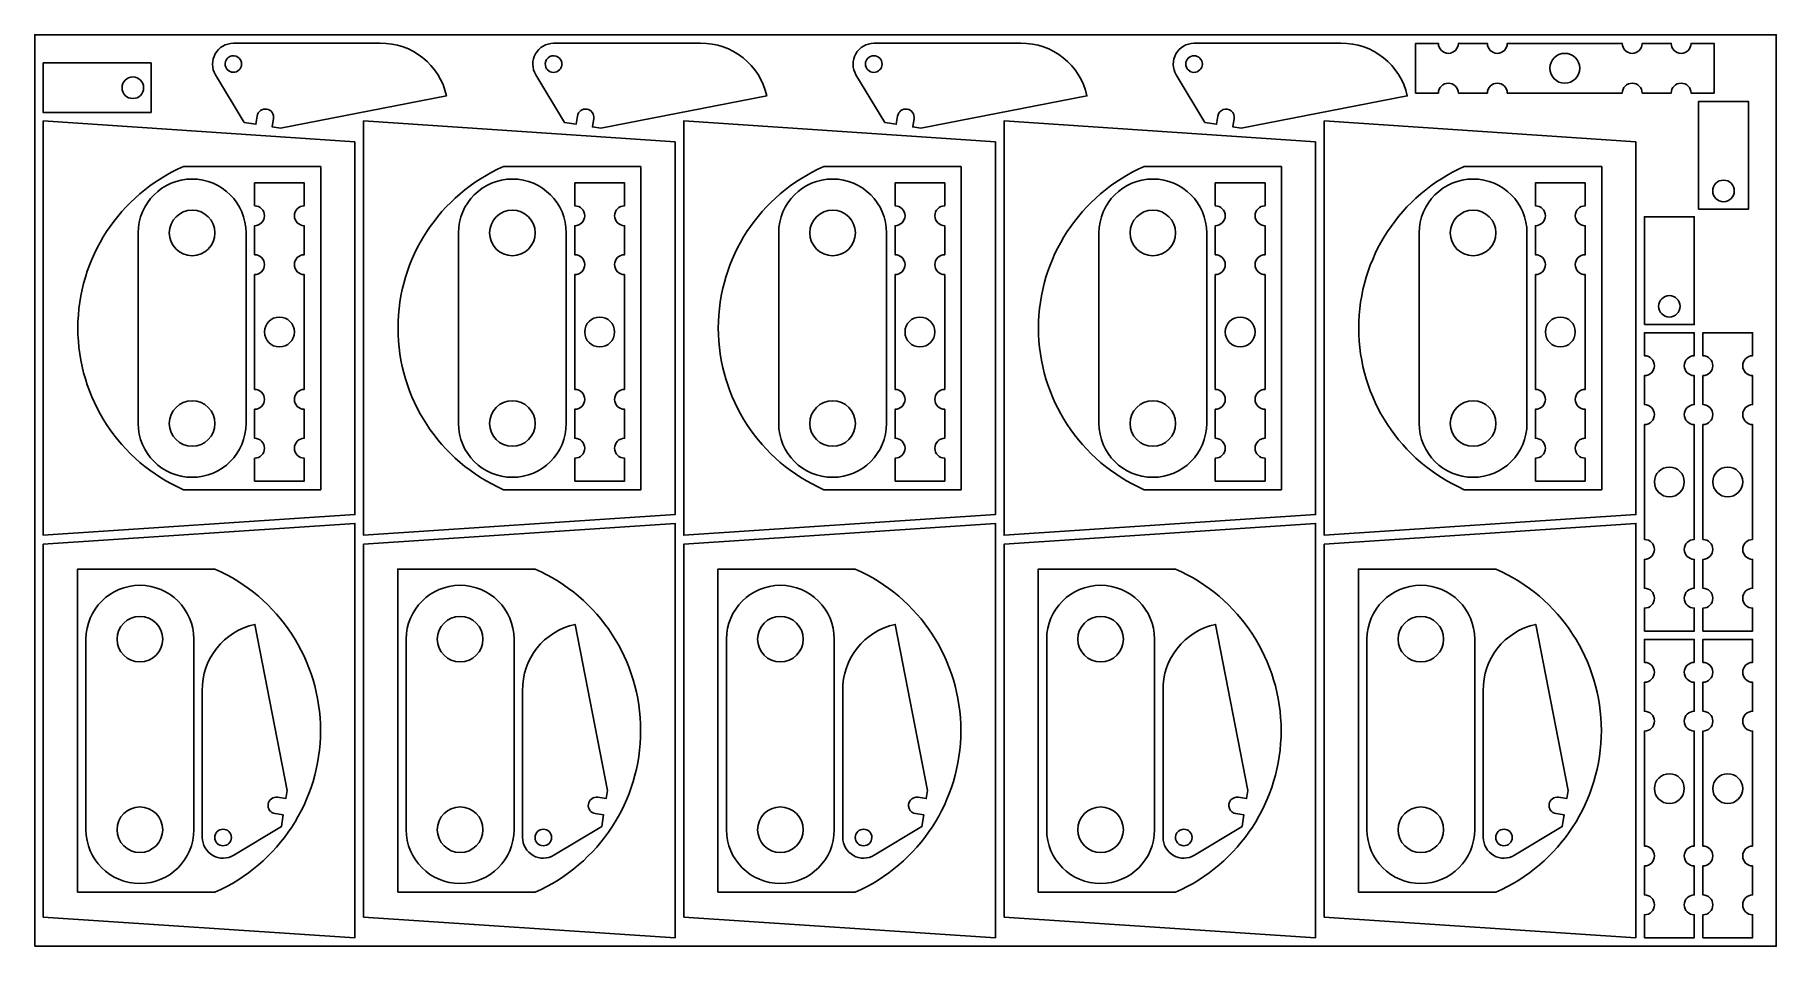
# Model space of a CAD drawing. Header units: metres. Extents: x 0 to 2100, y 0 to 1100.
import ezdxf

# ---------------------------------------------------------------- set-up
doc = ezdxf.new("R2010")
doc.units = ezdxf.units.M

msp = doc.modelspace()

# ---------------------------------------------------------------- linework, layer by layer
for points in [[(0, 0), (2100, 0), (2100, 1100), (0, 1100)], [(140.2, 1006.1), (140.2, 1066.1), (10.2, 1066.1), (10.2, 1006.1)], [(2006.5, 889.5), (2066.5, 889.5), (2066.5, 1019.5), (2006.5, 1019.5)], [(386.1, 971), (10.2, 996), (10.2, 496), (386.1, 521)], [(772.2, 971), (396.4, 996), (396.4, 496), (772.2, 521)], [(1158.4, 971), (782.6, 996), (782.6, 496), (1158.4, 521)], [(1544.6, 971), (1168.8, 996), (1168.8, 496), (1544.6, 521)], [(1930.8, 971), (1555, 996), (1555, 496), (1930.8, 521)], [(1941.2, 750.3), (2001.2, 750.3), (2001.2, 880.3), (1941.2, 880.3)], [(10.2, 35.2), (386.1, 10.2), (386.1, 510.2), (10.2, 485.2)], [(396.4, 35.2), (772.2, 10.2), (772.2, 510.2), (396.4, 485.2)], [(782.6, 35.2), (1158.4, 10.2), (1158.4, 510.2), (782.6, 485.2)], [(1168.8, 35.2), (1544.6, 10.2), (1544.6, 510.2), (1168.8, 485.2)], [(1555, 35.2), (1930.8, 10.2), (1930.8, 510.2), (1555, 485.2)]]:
    msp.add_lwpolyline(points, close=True)
for points in [[(416.5, 1089.7), (239.4, 1089.7, 0.583183), (217.9, 1051.8), (252.5, 994.3), (266.6, 992.1), (268.1, 1001.9, -1), (287.9, 998.8), (286.3, 988.9), (296.2, 987.4), (496.4, 1026.3, 0.359942)], [(229.6, 1062.8, -1), (249.2, 1066.6, -1)], [(802.7, 1089.7), (625.6, 1089.7, 0.583183), (604.1, 1051.8), (638.7, 994.3), (652.7, 992.1), (654.3, 1001.9, -1), (674.1, 998.8), (672.5, 988.9), (682.4, 987.4), (882.6, 1026.3, 0.359942)], [(615.7, 1062.8, -1), (635.4, 1066.6, -1)], [(1188.9, 1089.7), (1011.8, 1089.7, 0.583183), (990.3, 1051.8), (1024.9, 994.3), (1038.9, 992.1), (1040.5, 1001.9, -1), (1060.3, 998.8), (1058.7, 988.9), (1068.5, 987.4), (1268.8, 1026.3, 0.359942)], [(1001.9, 1062.8, -1), (1021.6, 1066.6, -1)], [(1575.1, 1089.7), (1397.9, 1089.7, 0.583183), (1376.5, 1051.8), (1411.1, 994.3), (1425.1, 992.1), (1426.7, 1001.9, -1), (1446.4, 998.8), (1444.9, 988.9), (1454.7, 987.4), (1655, 1026.3, 0.359942)], [(1388.1, 1062.8, -1), (1407.8, 1066.6, -1)], [(2025.1, 1029.6), (2025.1, 1089.6), (1997.4, 1089.6, -1), (1973.4, 1089.6), (1938.4, 1089.6, -1), (1914.4, 1089.6), (1775.7, 1089.6, -1), (1751.7, 1089.6), (1716.7, 1089.6, -1), (1692.7, 1089.6), (1665.1, 1089.6), (1665.1, 1029.6), (1692.7, 1029.6, -1), (1716.7, 1029.6), (1751.7, 1029.6, -1), (1775.7, 1029.6), (1914.4, 1029.6, -1), (1938.4, 1029.6), (1973.4, 1029.6, -1), (1997.4, 1029.6)], [(1863.1, 1059.6, -1), (1827.1, 1059.6, -1)], [(131.2, 1036.1, -1), (105.2, 1036.1, -1)], [(344.9, 941), (344.9, 551), (179.2, 551, -0.652835), (179.2, 941)], [(124.7, 630.9, 1), (254.7, 630.9), (254.7, 860.9, 1), (124.7, 860.9)], [(731, 941), (731, 551), (565.3, 551, -0.652835), (565.3, 941)], [(510.9, 630.9, 1), (640.9, 630.9), (640.9, 860.9, 1), (510.9, 860.9)], [(1117.2, 941), (1117.2, 551), (951.5, 551, -0.652835), (951.5, 941)], [(897.1, 630.9, 1), (1027.1, 630.9), (1027.1, 860.9, 1), (897.1, 860.9)], [(1503.4, 941), (1503.4, 551), (1337.7, 551, -0.652835), (1337.7, 941)], [(1283.3, 630.9, 1), (1413.3, 630.9), (1413.3, 860.9, 1), (1283.3, 860.9)], [(1889.6, 941), (1889.6, 551), (1723.9, 551, -0.652835), (1723.9, 941)], [(1669.5, 630.9, 1), (1799.5, 630.9), (1799.5, 860.9, 1), (1669.5, 860.9)], [(2036.5, 898.6, -1), (2036.5, 924.6, -1)], [(265, 561.3), (325, 561.3), (325, 589, -1), (325, 613), (325, 648, -1), (325, 672), (325, 810.6, -1), (325, 834.6), (325, 869.6, -1), (325, 893.6), (325, 921.3), (265, 921.3), (265, 893.6, -1), (265, 869.6), (265, 834.6, -1), (265, 810.6), (265, 672, -1), (265, 648), (265, 613, -1), (265, 589)], [(651.2, 561.3), (711.2, 561.3), (711.2, 589, -1), (711.2, 613), (711.2, 648, -1), (711.2, 672), (711.2, 810.6, -1), (711.2, 834.6), (711.2, 869.6, -1), (711.2, 893.6), (711.2, 921.3), (651.2, 921.3), (651.2, 893.6, -1), (651.2, 869.6), (651.2, 834.6, -1), (651.2, 810.6), (651.2, 672, -1), (651.2, 648), (651.2, 613, -1), (651.2, 589)], [(1037.4, 561.3), (1097.4, 561.3), (1097.4, 589, -1), (1097.4, 613), (1097.4, 648, -1), (1097.4, 672), (1097.4, 810.6, -1), (1097.4, 834.6), (1097.4, 869.6, -1), (1097.4, 893.6), (1097.4, 921.3), (1037.4, 921.3), (1037.4, 893.6, -1), (1037.4, 869.6), (1037.4, 834.6, -1), (1037.4, 810.6), (1037.4, 672, -1), (1037.4, 648), (1037.4, 613, -1), (1037.4, 589)], [(1423.6, 561.3), (1483.6, 561.3), (1483.6, 589, -1), (1483.6, 613), (1483.6, 648, -1), (1483.6, 672), (1483.6, 810.6, -1), (1483.6, 834.6), (1483.6, 869.6, -1), (1483.6, 893.6), (1483.6, 921.3), (1423.6, 921.3), (1423.6, 893.6, -1), (1423.6, 869.6), (1423.6, 834.6, -1), (1423.6, 810.6), (1423.6, 672, -1), (1423.6, 648), (1423.6, 613, -1), (1423.6, 589)], [(1809.7, 561.3), (1869.7, 561.3), (1869.7, 589, -1), (1869.7, 613), (1869.7, 648, -1), (1869.7, 672), (1869.7, 810.6, -1), (1869.7, 834.6), (1869.7, 869.6, -1), (1869.7, 893.6), (1869.7, 921.3), (1809.7, 921.3), (1809.7, 893.6, -1), (1809.7, 869.6), (1809.7, 834.6, -1), (1809.7, 810.6), (1809.7, 672, -1), (1809.7, 648), (1809.7, 613, -1), (1809.7, 589)], [(189.7, 833.4, -1), (189.7, 888.4, -1)], [(575.9, 833.4, -1), (575.9, 888.4, -1)], [(962.1, 833.4, -1), (962.1, 888.4, -1)], [(1348.3, 833.4, -1), (1348.3, 888.4, -1)], [(1734.5, 833.4, -1), (1734.5, 888.4, -1)], [(1971.2, 759.3, -1), (1971.2, 785.3, -1)], [(295, 723.3, -1), (295, 759.3, -1)], [(681.2, 723.3, -1), (681.2, 759.3, -1)], [(1067.4, 723.3, -1), (1067.4, 759.3, -1)], [(1453.6, 723.3, -1), (1453.6, 759.3, -1)], [(1839.7, 723.3, -1), (1839.7, 759.3, -1)], [(1941.2, 380.3), (2001.2, 380.3), (2001.2, 408, -1), (2001.2, 432), (2001.2, 466.9, -1), (2001.2, 490.9), (2001.2, 629.6, -1), (2001.2, 653.6), (2001.2, 688.6, -1), (2001.2, 712.6), (2001.2, 740.3), (1941.2, 740.3), (1941.2, 712.6, -1), (1941.2, 688.6), (1941.2, 653.6, -1), (1941.2, 629.6), (1941.2, 490.9, -1), (1941.2, 466.9), (1941.2, 432, -1), (1941.2, 408)], [(2011.6, 380.3), (2071.6, 380.3), (2071.6, 408, -1), (2071.6, 432), (2071.6, 466.9, -1), (2071.6, 490.9), (2071.6, 629.6, -1), (2071.6, 653.6), (2071.6, 688.6, -1), (2071.6, 712.6), (2071.6, 740.3), (2011.6, 740.3), (2011.6, 712.6, -1), (2011.6, 688.6), (2011.6, 653.6, -1), (2011.6, 629.6), (2011.6, 490.9, -1), (2011.6, 466.9), (2011.6, 432, -1), (2011.6, 408)], [(189.7, 603.4, -1), (189.7, 658.4, -1)], [(575.9, 603.4, -1), (575.9, 658.4, -1)], [(962.1, 603.4, -1), (962.1, 658.4, -1)], [(1348.3, 603.4, -1), (1348.3, 658.4, -1)], [(1734.5, 603.4, -1), (1734.5, 658.4, -1)], [(1971.2, 542.3, -1), (1971.2, 578.3, -1)], [(2041.6, 542.3, -1), (2041.6, 578.3, -1)], [(51.5, 65.2), (51.5, 455.2), (217.2, 455.2, -0.652835), (217.2, 65.2)], [(437.6, 65.2), (437.6, 455.2), (603.3, 455.2, -0.652835), (603.3, 65.2)], [(823.8, 65.2), (823.8, 455.2), (989.5, 455.2, -0.652835), (989.5, 65.2)], [(1210, 65.2), (1210, 455.2), (1375.7, 455.2, -0.652835), (1375.7, 65.2)], [(1596.2, 65.2), (1596.2, 455.2), (1761.9, 455.2, -0.652835), (1761.9, 65.2)], [(61.7, 140.6, 1), (191.7, 140.6), (191.7, 370.6, 1), (61.7, 370.6)], [(447.9, 140.6, 1), (577.9, 140.6), (577.9, 370.6, 1), (447.9, 370.6)], [(834.1, 140.6, 1), (964.1, 140.6), (964.1, 370.6, 1), (834.1, 370.6)], [(1220.3, 140.6, 1), (1350.3, 140.6), (1350.3, 370.6, 1), (1220.3, 370.6)], [(1606.5, 140.6, 1), (1736.5, 140.6), (1736.5, 370.6, 1), (1606.5, 370.6)], [(126.7, 343.1, -1), (126.7, 398.1, -1)], [(202, 308.4), (202, 131.2, 0.583183), (239.9, 109.8), (297.4, 144.3), (299.6, 158.4), (289.7, 160, -1), (292.8, 179.7), (302.7, 178.2), (304.3, 188), (265.4, 388.3, 0.359942)], [(512.9, 343.1, -1), (512.9, 398.1, -1)], [(588.2, 308.4), (588.2, 131.2, 0.583183), (626.1, 109.8), (683.6, 144.3), (685.8, 158.4), (675.9, 160, -1), (679, 179.7), (688.9, 178.2), (690.5, 188), (651.6, 388.3, 0.359942)], [(899.1, 343.1, -1), (899.1, 398.1, -1)], [(974.4, 308.4), (974.4, 131.2, 0.583183), (1012.3, 109.8), (1069.7, 144.3), (1072, 158.4), (1062.1, 160, -1), (1065.2, 179.7), (1075.1, 178.2), (1076.7, 188), (1037.7, 388.3, 0.359942)], [(1285.3, 343.1, -1), (1285.3, 398.1, -1)], [(1360.6, 308.4), (1360.6, 131.2, 0.583183), (1398.4, 109.8), (1455.9, 144.3), (1458.2, 158.4), (1448.3, 160, -1), (1451.4, 179.7), (1461.3, 178.2), (1462.9, 188), (1423.9, 388.3, 0.359942)], [(1671.5, 343.1, -1), (1671.5, 398.1, -1)], [(1746.8, 308.4), (1746.8, 131.2, 0.583183), (1784.6, 109.8), (1842.1, 144.3), (1844.4, 158.4), (1834.5, 160, -1), (1837.6, 179.7), (1847.5, 178.2), (1849, 188), (1810.1, 388.3, 0.359942)], [(1941.2, 10.2), (2001.2, 10.2), (2001.2, 37.9, -1), (2001.2, 61.9), (2001.2, 96.9, -1), (2001.2, 120.9), (2001.2, 259.6, -1), (2001.2, 283.6), (2001.2, 318.6, -1), (2001.2, 342.6), (2001.2, 370.2), (1941.2, 370.2), (1941.2, 342.6, -1), (1941.2, 318.6), (1941.2, 283.6, -1), (1941.2, 259.6), (1941.2, 120.9, -1), (1941.2, 96.9), (1941.2, 61.9, -1), (1941.2, 37.9)], [(2011.6, 10.2), (2071.6, 10.2), (2071.6, 37.9, -1), (2071.6, 61.9), (2071.6, 96.9, -1), (2071.6, 120.9), (2071.6, 259.6, -1), (2071.6, 283.6), (2071.6, 318.6, -1), (2071.6, 342.6), (2071.6, 370.2), (2011.6, 370.2), (2011.6, 342.6, -1), (2011.6, 318.6), (2011.6, 283.6, -1), (2011.6, 259.6), (2011.6, 120.9, -1), (2011.6, 96.9), (2011.6, 61.9, -1), (2011.6, 37.9)], [(1971.2, 172.2, -1), (1971.2, 208.2, -1)], [(2041.6, 172.2, -1), (2041.6, 208.2, -1)], [(126.7, 113.1, -1), (126.7, 168.1, -1)], [(512.9, 113.1, -1), (512.9, 168.1, -1)], [(899.1, 113.1, -1), (899.1, 168.1, -1)], [(1285.3, 113.1, -1), (1285.3, 168.1, -1)], [(1671.5, 113.1, -1), (1671.5, 168.1, -1)], [(228.9, 121.4, -1), (225.1, 141, -1)], [(615.1, 121.4, -1), (611.3, 141, -1)], [(1001.3, 121.4, -1), (997.5, 141, -1)], [(1387.5, 121.4, -1), (1383.7, 141, -1)], [(1773.7, 121.4, -1), (1769.8, 141, -1)]]:
    msp.add_lwpolyline(points, format="xyb", close=True)

doc.saveas('drawing.dxf')
